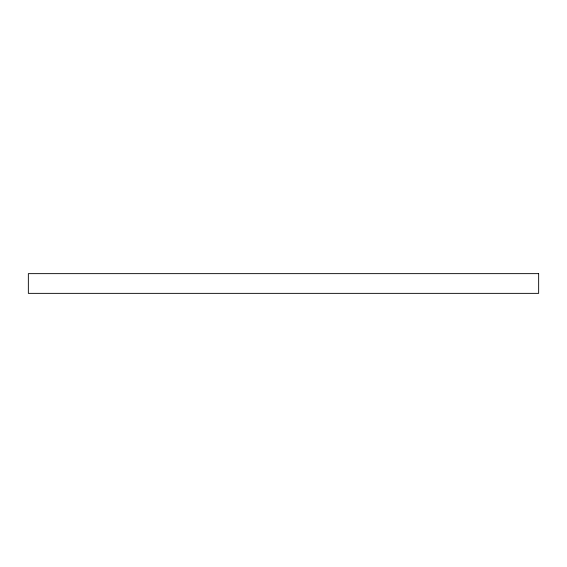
<?xml version="1.0" encoding="UTF-8"?>
<svg xmlns="http://www.w3.org/2000/svg" width="567" height="567" viewBox="0 0 567 567"><rect width="100%" height="100%" fill="white"/><g stroke="black" fill="none" stroke-linecap="round" stroke-linejoin="round"><path stroke-width="0.85" d="M538.65 273.641L28.35 273.641L28.35 293.359L538.65 293.359L538.65 273.641"/></g></svg>
